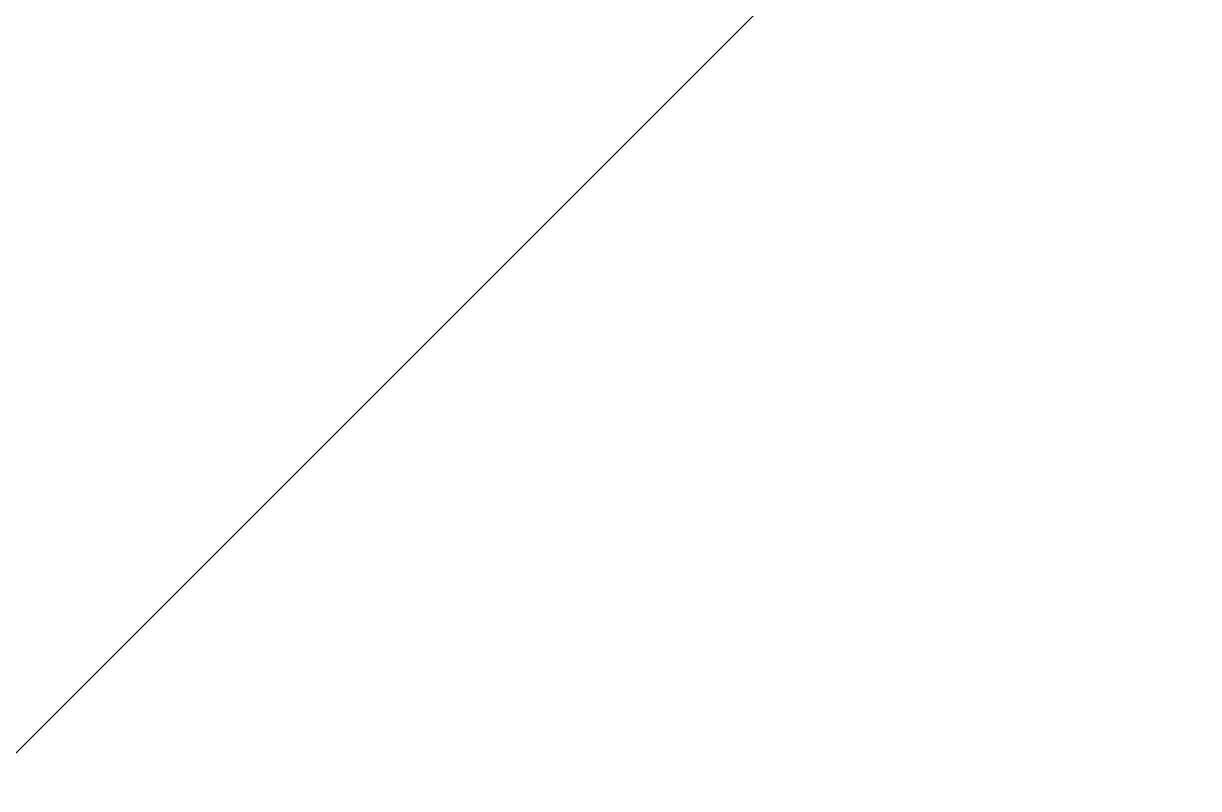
# Model space of a CAD drawing. Extents: x -6144 to 9632, y -5120 to 9632.
# Drawn here: x -1985.4 to -1849.4, y -3526.4 to -3437.8 of the extents above; entities that cross this region are included whole.
import ezdxf

# ---------------------------------------------------------------- set-up
doc = ezdxf.new("R2010")
doc.units = 0

msp = doc.modelspace()

# ---------------------------------------------------------------- meshes
at = {"layer": 'OBJECT001', "color": 50}
mesh = msp.add_polyface(dxfattribs=at)
corners = [(-2233, -1429, 4992), (-2233, -1429, -10688), (-2155, -1351, -10688), (-2155, -1351, 4992), (-2155, -3769, 4992), (-2155, -3769, -10688), (-2233, -3691, -10688), (-2233, -3691, 4992), (185, -3691, 4992), (185, -3691, -10688), (107, -3769, -10688), (107, -3769, 4992), (107, -1351, 4992), (107, -1351, -10688), (185, -1429, -10688), (185, -1429, 4992)]
mesh.append_faces([[corners[k] for k in face] for face in [(1, 3, 0), (5, 7, 4), (9, 11, 8), (13, 15, 12), (6, 0, 7), (14, 8, 15), (10, 4, 11), (2, 12, 3), (1, 13, 2), (11, 15, 8)]], dxfattribs={"vtx0": -1})
mesh.append_faces([[corners[k] for k in face] for face in [(1, 5, 10), (1, 10, 9), (1, 9, 14), (1, 14, 13), (11, 7, 0), (11, 0, 3), (11, 3, 12), (11, 12, 15)]], dxfattribs={"vtx0": -1, "vtx2": -1})
mesh.append_faces([[corners[k] for k in face] for face in [(1, 2, 3), (5, 6, 7), (9, 10, 11), (13, 14, 15), (6, 1, 0), (14, 9, 8), (10, 5, 4), (2, 13, 12), (1, 6, 5), (11, 4, 7)]], dxfattribs={"vtx2": -1})
at = {"layer": 'OBJECT181', "color": 50}
mesh = msp.add_polyface(dxfattribs=at)
corners = [(-2304, -1280, -11360), (2304, -1280, -11360), (2304, -1280, -11328), (-2304, -1280, -11328), (-2304, -4224, -11360), (2304, -4224, -11360), (-2304, -4224, -11328), (2304, -4224, -11328)]
mesh.append_faces([[corners[k] for k in face] for face in [(1, 3, 0), (0, 5, 1), (3, 7, 6), (0, 6, 4), (1, 7, 2), (4, 7, 5)]], dxfattribs={"vtx0": -1})
mesh.append_faces([[corners[k] for k in face] for face in [(1, 2, 3), (0, 4, 5), (3, 2, 7), (0, 3, 6), (1, 5, 7), (4, 6, 7)]], dxfattribs={"vtx2": -1})
at = {"layer": 'OBJECT354', "color": 50}
mesh = msp.add_polyface(dxfattribs=at)
corners = [(-2155, -3691, 5104), (-2155, -3691, 4992), (-2155, -1429, 4992), (-2155, -1429, 5104), (107, -1429, 5104), (107, -1429, 4992), (107, -3691, 4992), (107, -3691, 5104)]
mesh.append_faces([[corners[k] for k in face] for face in [(1, 3, 0), (5, 7, 4), (6, 0, 7), (2, 4, 3), (1, 5, 2), (3, 7, 0)]], dxfattribs={"vtx0": -1})
mesh.append_faces([[corners[k] for k in face] for face in [(1, 2, 3), (5, 6, 7), (6, 1, 0), (2, 5, 4), (1, 6, 5), (3, 4, 7)]], dxfattribs={"vtx2": -1})
at = {"layer": 'OBJECT355', "color": 50}
mesh = msp.add_polyface(dxfattribs=at)
corners = [(-6144, -5120, 9664), (-6144, -5120, 9408), (-6144, 3840, 9408), (-6144, 3840, 9664), (2560, 3840, 9664), (2560, 3840, 9408), (2560, -5120, 9408), (2560, -5120, 9664)]
mesh.append_faces([[corners[k] for k in face] for face in [(1, 3, 0), (5, 7, 4), (6, 0, 7), (2, 4, 3), (1, 5, 2), (3, 7, 0)]], dxfattribs={"vtx0": -1})
mesh.append_faces([[corners[k] for k in face] for face in [(1, 2, 3), (5, 6, 7), (6, 1, 0), (2, 5, 4), (1, 6, 5), (3, 4, 7)]], dxfattribs={"vtx2": -1})
at = {"layer": 'OBJECT356', "color": 50}
mesh = msp.add_polyface(dxfattribs=at)
corners = [(2560, -5120, -11616), (-6144, -5120, -11616), (-6144, -5120, -11360), (2560, -5120, -11360), (-6144, 3840, -11616), (2560, 3840, -11616), (2560, 3840, -11360), (-6144, 3840, -11360)]
mesh.append_faces([[corners[k] for k in face] for face in [(1, 3, 0), (5, 7, 4), (4, 0, 5), (2, 6, 3), (1, 7, 2), (5, 3, 6)]], dxfattribs={"vtx0": -1})
mesh.append_faces([[corners[k] for k in face] for face in [(1, 2, 3), (5, 6, 7), (4, 1, 0), (2, 7, 6), (1, 4, 7), (5, 0, 3)]], dxfattribs={"vtx2": -1})
at = {"layer": 'OBJECT734', "color": 50}
mesh = msp.add_polyface(dxfattribs=at)
corners = [(-5888, -4864, -320), (-5888, -4864, -576), (-5888, 3584, -576), (-5888, 3584, -320), (2304, 3584, -320), (2304, 3584, -576), (2304, -4864, -576), (2304, -4864, -320)]
mesh.append_faces([[corners[k] for k in face] for face in [(1, 3, 0), (5, 7, 4), (6, 0, 7), (2, 4, 3), (1, 5, 2), (3, 7, 0)]], dxfattribs={"vtx0": -1})
mesh.append_faces([[corners[k] for k in face] for face in [(1, 2, 3), (5, 6, 7), (6, 1, 0), (2, 5, 4), (1, 6, 5), (3, 4, 7)]], dxfattribs={"vtx2": -1})
at = {"layer": 'OBJECT902', "color": 50}
mesh = msp.add_polyface(dxfattribs=at)
corners = [(-4608, -3584, -10496), (-4608, -3584, -11336), (-4608, 2816, -11336), (-4608, 2816, -10496), (256, 2816, -10496), (256, 2816, -11336), (256, -3584, -11336), (256, -3584, -10496)]
mesh.append_faces([[corners[k] for k in face] for face in [(1, 3, 0), (5, 7, 4), (6, 0, 7), (2, 4, 3), (1, 5, 2), (3, 7, 0)]], dxfattribs={"vtx0": -1})
mesh.append_faces([[corners[k] for k in face] for face in [(1, 2, 3), (5, 6, 7), (6, 1, 0), (2, 5, 4), (1, 6, 5), (3, 4, 7)]], dxfattribs={"vtx2": -1})

doc.saveas('drawing.dxf')
